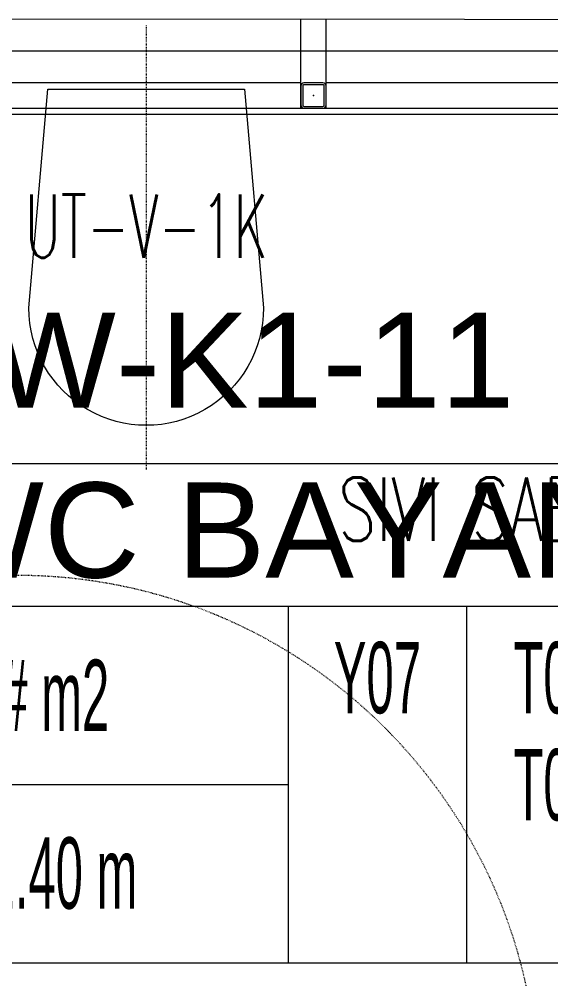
# Model space of a CAD drawing. Extents: x -1439 to 34962, y -872 to 8330.
# Drawn here: x 17065.6 to 17149.5, y 3306.2 to 3457.5 of the extents above; entities that cross this region are included whole.
import ezdxf
from ezdxf.enums import TextEntityAlignment as Align

# ---------------------------------------------------------------- set-up
doc = ezdxf.new("R2010")
doc.units = 0
doc.linetypes.add('DOT2', pattern=[0.125, 0, -0.125])
doc.layers.get('0').update_dxf_attribs({"color": 9, "lineweight": 9})
for name, color, linetype, lineweight in [('00', 9, 'Continuous', 9), ('05V', 9, 'Continuous', 9), ('06D', 9, 'Continuous', 9), ('10', 9, 'Continuous', 9), ('11', 9, 'Continuous', 9), ('20', 9, 'DOT2', 9), ('21_MAHAL', 9, 'Continuous', 9), ('33', 9, 'BATTING', 9), ('E-YAZI', 7, 'Continuous', 30)]:
    doc.layers.add(name, color=color, linetype=linetype, lineweight=lineweight)
doc.styles.add('Arial', font='arial.ttf', dxfattribs={"height": 2.5})
doc.styles.add('E-YAZI', font='txttw.shx')
doc.styles.add('MuuM_TEXT-STANDART', font='ARIALN.TTF')
doc.linetypes.add('BATTING', pattern='A,0.0001,-0.1,[134,ltypeshp.shx,S=0.1,R=0,X=-0.1,Y=0],-0.2,[134,ltypeshp.shx,S=0.1,R=180,X=0.1,Y=0],-0.1', length=0.4001)

# ---------------------------------------------------------------- blocks, each defined once
blk = doc.blocks.new('p-klozet')
at = {"linetype": 'DOT2'}
blk.add_lwpolyline([(0, 10), (0, -60)], dxfattribs=at)
blk.add_lwpolyline([(-15.5, 0), (15.5, 0), (18.5, -34.47, -1.001588), (-18.5, -34.47)], format="xyb", close=True)
blk = doc.blocks.new('Prf-40x40')
for points in [[(1.5, -2), (-1.5, -2, -0.414214), (-2, -1.5), (-2, 1.5, -0.414214), (-1.5, 2), (1.5, 2, -0.414214), (2, 1.5), (2, -1.5, -0.414214)], [(1.5, -1.7), (-1.5, -1.7, -0.414214), (-1.7, -1.5), (-1.7, 1.5, -0.414214), (-1.5, 1.7), (1.5, 1.7, -0.414214), (1.7, 1.5), (1.7, -1.5, -0.414214)]]:
    blk.add_lwpolyline(points, format="xyb", close=True)
blk.add_point((0, 0))
blk = doc.blocks.new('P-AH-01-10')
at = {"layer": '20'}
blk.add_arc((-9.18, -13.22), 82.29, 179.9189, 269.4168, dxfattribs=at)
blk = doc.blocks.new('0_roomno2')
blk.add_lwpolyline([(19.375, -10.5), (0, -10.5), (0, 0), (19.375, 0)], close=True)
for points in [[(0, -3), (19.375, -3)], [(8.125, -3), (8.125, -10.5)], [(11.875, -3), (11.875, -10.5)], [(0, -6.75), (8.125, -6.75)]]:
    blk.add_lwpolyline(points)
at = {"style": 'Arial'}
blk.add_attdef('ODANO', (0, 1.17), '', height=2, dxfattribs=at)
blk.add_attdef('MEKANADI', text='', height=2, dxfattribs=at).set_placement((0.35, -3), align=Align.BOTTOM_LEFT)
at = {"style": 'MuuM_TEXT-STANDART', "width": 0.6}
for tag, p in [('YER01', (10, -4.5)), ('TAVAN01', (13.75, -4.5)), ('DUVAR01', (17.5, -4.5)), ('YER02', (10, -6.75)), ('TAVAN02', (13.75, -6.75)), ('DUVAR02', (17.5, -6.75)), ('YER03', (10, -9)), ('TAVAN03', (13.75, -9)), ('DUVAR03', (17.5, -9))]:
    blk.add_attdef(tag, text='', height=1.5, dxfattribs=at).set_placement(p, align=Align.MIDDLE_CENTER)
for tag, p in [('M2', (0.35, -4.875)), ('TEMIZTAVANYUKSEKLIGI', (1.8, -8.608))]:
    blk.add_attdef(tag, text='', height=1.5, dxfattribs=at).set_placement(p, align=Align.MIDDLE_LEFT)

msp = doc.modelspace()

# ---------------------------------------------------------------- linework, layer by layer
at = {"layer": '00'}
msp.add_lwpolyline([(17450.84, 3457.4), (17450.84, 3457.4), (16820.84, 3457.5), (16820.84, 3405)], dxfattribs=at)
at = {"layer": '06D'}
for points in [[(17110.06, 3443.44), (17110.06, 3457.45)], [(17114.06, 3443.44), (17114.06, 3457.45)], [(17110.06, 3447.46), (17049.84, 3447.46)], [(17160.75, 3447.46), (17114.06, 3447.46)]]:
    msp.add_lwpolyline(points, dxfattribs=at)
at = {"layer": '11'}
msp.add_lwpolyline([(17045.84, 3442.46), (17045.84, 3443.46), (17225.84, 3443.46), (17225.84, 3442.46)], close=True, dxfattribs=at)
at = {"layer": '33', "ltscale": 0.3}
msp.add_lwpolyline([(17225.84, 3452.44), (17045.98, 3452.44)], dxfattribs=at)

# ---------------------------------------------------------------- block references
at = {"layer": '05V'}
msp.add_blockref('p-klozet', (17085.68, 3446.48), dxfattribs=at)
at = {"layer": '10', "xscale": -1}
for name, p, rotation in [('Prf-40x40', (17112.06, 3445.46), 270), ('P-AH-01-10', (17051.94, 3278.41), 90)]:
    msp.add_blockref(name, p, dxfattribs=dict(at, rotation=rotation))
at = {"layer": '21_MAHAL'}
ref = msp.add_blockref('0_roomno2', (17047.14, 3387.47), dxfattribs=dict(at, xscale=7.5, yscale=7.5, zscale=7.5))
ref.add_attrib('ODANO', 'VW-K1-11', (17047.14, 3396.25), dxfattribs={"layer": '0', "height": 15, "style": 'Arial'})
ref.add_attrib('MEKANADI', 'WC BAYAN', dxfattribs={"layer": '0', "height": 15, "style": 'Arial'}).set_placement((17049.76, 3364.97), align=Align.BOTTOM_LEFT)
ref.add_attrib('M2', '#### m2', dxfattribs={"layer": '0', "height": 11.25, "style": 'MuuM_TEXT-STANDART', "width": 0.6}).set_placement((17049.76, 3350.91), align=Align.MIDDLE_LEFT)
ref.add_attrib('TEMIZTAVANYUKSEKLIGI', '2.40 m', dxfattribs={"layer": '0', "height": 11.25, "style": 'MuuM_TEXT-STANDART', "width": 0.6}).set_placement((17060.64, 3322.91), align=Align.MIDDLE_LEFT)
ref.add_attrib('YER01', 'Y07', dxfattribs={"layer": '0', "height": 11.25, "style": 'MuuM_TEXT-STANDART', "width": 0.6}).set_placement((17122.14, 3353.72), align=Align.MIDDLE_CENTER)
ref.add_attrib('TAVAN01', 'T01', dxfattribs={"layer": '0', "height": 11.25, "style": 'MuuM_TEXT-STANDART', "width": 0.6}).set_placement((17150.26, 3353.72), align=Align.MIDDLE_CENTER)
ref.add_attrib('TAVAN02', 'T09', dxfattribs={"layer": '0', "height": 11.25, "style": 'MuuM_TEXT-STANDART', "width": 0.6}).set_placement((17150.26, 3336.85), align=Align.MIDDLE_CENTER)

# ---------------------------------------------------------------- texts
at = {"layer": 'E-YAZI', "color": 3, "style": 'E-YAZI'}
for s, width, p in [('UT-V-1K', 0.6, (17066.54, 3419.89, 0)), ('SIVI SABUNLUK', 0.7, (17115.94, 3375.27))]:
    msp.add_text(s, height=10, dxfattribs=dict(at, width=width)).set_placement(p)

doc.saveas('drawing.dxf')
